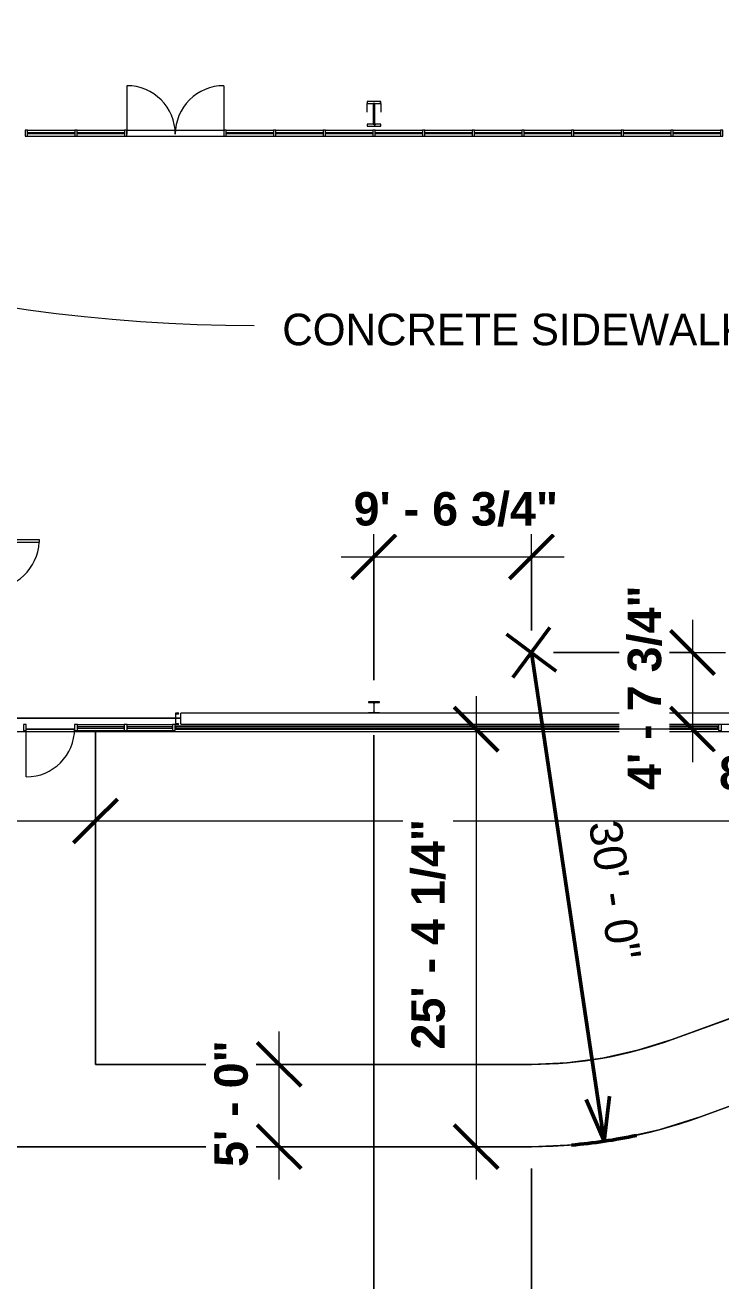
# Model space of a CAD drawing. Header units: inches. Extents: x 20001 to 27263, y -26025 to -18997.
# Drawn here: x 22832 to 23339, y -23201 to -22286 of the extents above; entities that cross this region are included whole.
import ezdxf

# ---------------------------------------------------------------- set-up
doc = ezdxf.new("R2010")
doc.units = ezdxf.units.IN
doc.header["$MEASUREMENT"] = 0
for name, color, linetype, lineweight in [('A-ANNO-DIMS', 211, 'Continuous', 9), ('A-ANNO-DIMS-256', 211, 'Continuous', 9), ('A-DOOR', 31, 'Continuous', 13), ('A-FLOR', 192, 'Continuous', 13), ('A-GLAZ-CURT', 52, 'Continuous', 13), ('A-GLAZ-CWMG', 51, 'Continuous', 13), ('A-SITE-ROAD', 130, 'Continuous', 13), ('A-SITE-SWLK', 140, 'Continuous', 13), ('A-WALL', 113, 'Continuous', 13), ('C-TOPO', 7, 'Continuous', 13), ('G-ANNO-TEXT', 231, 'Continuous', 9), ('L-SITE-WALL', 31, 'Continuous', 13), ('S-BEAM', 12, 'Continuous', 13), ('S-COLS', 52, 'Continuous', 13)]:
    doc.layers.add(name, color=color, linetype=linetype, lineweight=lineweight)
doc.styles.add('Arial_2', font='arial.ttf', dxfattribs={"height": 23.60479})
doc.styles.add('Arial_B', font='arialbd.ttf', dxfattribs={"height": 24.354149})
doc.styles.add('Century Gothic', font='GOTHIC.TTF', dxfattribs={"height": 22.993789})
doc.dimstyles.new('Arrow_-_3_32__Arial_1', dxfattribs={"dimscale": 12, "dimtxt": 24, "dimasz": 2.666667, "dimexe": 2, "dimexo": 0, "dimgap": 1.333333, "dimtad": 1, "dimjust": 3, "dimdec": 4, "dimrnd": 0.0625, "dimzin": 1, "dimdsep": 46, "dimlunit": 4, "dimtxsty": 'Arial_2', "dimblk1": 'OPEN30', "dimblk2": 'OPEN30', "dimsah": 1, "dimcen": 0.09, "dimazin": 0, "dimtfac": 1, "dimtdec": 4, "dimtix": 1, "dimtmove": 0, "dimatfit": 2, "dimfxl": 1, "dimtvp": 1, "dimtfill": 1, "dimfrac": 2, "dimtolj": 1, "dimtzin": 0, "dimlwd": 50, "dimlwe": 50, "dimarcsym": 2})
doc.dimstyles.new('OD_Dimension_-_1_4__Tol__1', dxfattribs={"dimscale": 12, "dimtxt": 24, "dimasz": 2.666667, "dimexe": 2, "dimexo": 1.333333, "dimgap": 1.333333, "dimtad": 1, "dimrnd": 0.25, "dimzin": 1, "dimdsep": 46, "dimlunit": 4, "dimtxsty": 'Arial_B', "dimblk1": 'OBLIQUE', "dimblk2": 'OBLIQUE', "dimsah": 1, "dimcen": 0.09, "dimdle": 2, "dimazin": 0, "dimtfac": 1, "dimtdec": 4, "dimtix": 1, "dimtmove": 0, "dimatfit": 3, "dimfxl": 1, "dimtvp": 1, "dimtfill": 1, "dimfrac": 2, "dimtolj": 1, "dimtzin": 0, "dimlwd": 13, "dimlwe": 13, "dimarcsym": 2})
doc.dimstyles.new('OD_Dimension_-_1_4__Tol__2', dxfattribs={"dimscale": 12, "dimtxt": 24, "dimasz": 2.666667, "dimexe": 2, "dimexo": 1.333333, "dimgap": 1.333333, "dimtad": 1, "dimrnd": 0.25, "dimzin": 1, "dimdsep": 46, "dimlunit": 4, "dimtxsty": 'Arial_B', "dimblk1": 'OBLIQUE', "dimblk2": 'OBLIQUE', "dimsah": 1, "dimcen": 0.09, "dimdle": 2, "dimazin": 0, "dimtfac": 1, "dimtdec": 4, "dimtix": 1, "dimtmove": 0, "dimatfit": 3, "dimfxl": 1, "dimtvp": 1, "dimtfill": 1, "dimfrac": 2, "dimtolj": 1, "dimtzin": 0, "dimlwd": 13, "dimlwe": 13, "dimarcsym": 2})

# ---------------------------------------------------------------- blocks, each defined once
blk = doc.blocks.new('Struct_Xcel_Sports Complex_rvt-1-Site Plan - Phase 1')
at = {"layer": 'A-FLOR', "color": 7}
for p, q in [((22941.27, -22790.8), (22810.7, -22790.8)), ((22945.27, -22790.8), (22941.57, -22790.8))]:
    blk.add_line(p, q, dxfattribs=at)
at = {"layer": 'L-SITE-WALL', "color": 7}
for p, q in [((22810.7, -22790.8), (22941.27, -22790.8)), ((22941.57, -22790.8), (22945.27, -22790.8)), ((22867.77, -22798.8), (22832.58, -22798.8)), ((23337.08, -22798.8), (22941.02, -22798.8))]:
    blk.add_line(p, q, dxfattribs=at)
blk = doc.blocks.new('W-Wide Flange-Column - B2_E-1389165-Site Plan - Phase 1')
at = {"layer": 'S-COLS', "lineweight": 9}
h = blk.add_hatch(dxfattribs=at)
h.set_pattern_fill('FP_1', color=256, style=0, pattern_type=2)
h.set_pattern_definition([(225, (23085.89, -22783.178), (25.342707, -25.342707), []), (225, (23085.89, -22821.578), (25.342707, -25.342707), [])])
h.paths.add_polyline_path([(4, 4.12), (-4, 4.12), (-4, 3.69), (-0.84, 3.69), (-0.35, 3.49), (-0.14, 3), (-0.14, -3), (-0.35, -3.49), (-0.84, -3.69), (-4, -3.69), (-4, -4.12), (4, -4.12), (4, -3.69), (0.84, -3.69), (0.35, -3.49), (0.14, -3), (0.14, 3), (0.35, 3.49), (0.84, 3.69), (4, 3.69)], flags=0)
at = {"layer": 'S-COLS', "lineweight": 15}
for p, q in [((-4, 4.12), (-4, 3.69)), ((-4, 3.69), (-0.84, 3.69)), ((-0.14, 3), (-0.14, -3)), ((0.14, -3), (0.14, 3)), ((0.84, 3.69), (4, 3.69)), ((4, 3.69), (4, 4.12)), ((-0.84, -3.69), (-4, -3.69)), ((-4, -3.69), (-4, -4.12)), ((-4, -4.12), (4, -4.12)), ((4, -3.69), (0.84, -3.69)), ((4, -4.12), (4, -3.69))]:
    blk.add_line(p, q, dxfattribs=at)
for centre, start, end in [((-0.84, 3), 0, 90), ((0.84, 3), 90, 180), ((-0.84, -3), 270, 0), ((0.84, -3), 180, 270)]:
    blk.add_arc(centre, 0.691, start, end, dxfattribs=at)
blk = doc.blocks.new('columns and girder2 - one-V31-Site Plan - Phase 1')
at = {"layer": 'S-BEAM', "lineweight": 9}
h = blk.add_hatch(dxfattribs=at)
h.set_pattern_fill('FP_26', color=256, style=0, pattern_type=2)
h.set_pattern_definition([(225, (23085.89, -22360.053), (25.342707, -25.342707), []), (225, (23085.89, -22398.453), (25.342707, -25.342707), [])])
h.paths.add_polyline_path([(5, -0.5), (-5, -0.5), (-5, -2), (5, -2)], flags=0)
h.paths.add_polyline_path([(-5, -17.03), (-5, -18.55), (5, -18.55), (5, -17.03)], flags=0)
h.paths.add_polyline_path([(5, -1204.89), (-5, -1204.89), (-5, -1206.4), (5, -1206.4)], flags=0)
h.paths.add_polyline_path([(5, -1224.25), (-5, -1224.25), (-5, -1225), (5, -1225)], flags=0)
at = {"layer": 'S-BEAM', "lineweight": 15}
for p, q in [((5, -0.5), (-5, -0.5)), ((-5, -0.5), (-5, -2)), ((-5, -2), (5, -2)), ((0.62, -2), (-0.63, -2)), ((-0.63, -2), (-0.63, -17.03)), ((0.62, -17.03), (0.62, -2)), ((5, -2), (5, -0.5)), ((5, -17.03), (-5, -17.03)), ((-5, -17.03), (-5, -18.55)), ((-0.63, -17.03), (0.62, -17.03)), ((5, -18.55), (5, -17.03)), ((-5, -18.55), (5, -18.55))]:
    blk.add_line(p, q, dxfattribs=at)
at = {"layer": 'S-BEAM'}
for p, q in [((-5, -17.03), (-5, -10.69)), ((5, -10.69), (5, -17.03))]:
    blk.add_line(p, q, dxfattribs=at)
blk = doc.blocks.new('Rectangular Mullion - Exterior 2_ x 4_5_-1142353-Site Plan - Phase 1')
at = {"layer": 'A-GLAZ-CWMG'}
for p, q in [((0, 1.5), (-2, 1.5)), ((-2, 1.5), (-2, -3)), ((0, -3), (0, 1.5)), ((-2, -3), (0, -3))]:
    blk.add_line(p, q, dxfattribs=at)
blk = doc.blocks.new('System Panel - INSULATED LOW-E GLAZING _SEE ELEVATIONS FOR U-FACTOR_ SHGC_ _ LT_-1142335-Site Plan - Phase 1')
at = {"layer": 'A-GLAZ-CURT', "lineweight": 9}
for p, q in [((16.53125, -0.25), (-16.53125, -0.25)), ((-16.53125, -0.25), (-16.53125, -1.25)), ((-16.53125, -1.25), (16.53125, -1.25)), ((16.53125, -1.25), (16.53125, -0.25))]:
    blk.add_line(p, q, dxfattribs=at)
at = {"layer": 'A-GLAZ-CURT'}
for p, q in [((-16.53125, -1.25), (-16.53125, -0.25)), ((16.53125, -0.25), (-16.53125, -0.25)), ((-16.53125, -1.25), (16.53125, -1.25)), ((16.53125, -0.25), (16.53125, -1.25))]:
    blk.add_line(p, q, dxfattribs=at)
blk = doc.blocks.new('System Panel - INSULATED LOW-E GLAZING _SEE ELEVATIONS FOR U-FACTOR_ SHGC_ _ LT_-827433-Site Plan - Phase 1')
at = {"layer": 'A-GLAZ-CURT', "lineweight": 9}
for p, q in [((17.09375, -0.25), (-17.09375, -0.25)), ((-17.09375, -0.25), (-17.09375, -1.25)), ((-17.09375, -1.25), (17.09375, -1.25)), ((17.09375, -1.25), (17.09375, -0.25))]:
    blk.add_line(p, q, dxfattribs=at)
at = {"layer": 'A-GLAZ-CURT'}
for p, q in [((-17.09375, -1.25), (-17.09375, -0.25)), ((17.09375, -0.25), (-17.09375, -0.25)), ((-17.09375, -1.25), (17.09375, -1.25)), ((17.09375, -0.25), (17.09375, -1.25))]:
    blk.add_line(p, q, dxfattribs=at)
blk = doc.blocks.new('Door_Single_Storefront - one-1371403-Site Plan - Phase 1')
at = {"layer": 'A-DOOR'}
blk.add_line((-17.59375, -35.1875), (-17.59375, 0), dxfattribs=at)
blk.add_arc((-17.59375, 0), 35.1875, 270, 0, dxfattribs=at)
blk = doc.blocks.new('Rectangular Mullion - Exterior 2_ x 4_5_-1135321-Site Plan - Phase 1')
at = {"layer": 'A-GLAZ-CWMG'}
for p, q in [((22278.7, -22795.43), (22311.77, -22795.43)), ((22278.7, -22799.93), (22311.77, -22799.93))]:
    blk.add_line(p, q, dxfattribs=at)
blk = doc.blocks.new('Rectangular Mullion - Exterior 2_ x 4_5_-1305167-Site Plan - Phase 1')
at = {"layer": 'A-GLAZ-CWMG'}
for p, q in [((22869.77, -22795.43), (22903.95, -22795.43)), ((22869.77, -22799.93), (22903.95, -22799.93))]:
    blk.add_line(p, q, dxfattribs=at)
blk = doc.blocks.new('Rectangular Mullion - Exterior 2_ x 4_5_-1142382-Site Plan - Phase 1')
at = {"layer": 'A-GLAZ-CWMG'}
for p, q in [((0, 3), (-2, 3)), ((-2, 3), (-2, -1.5)), ((0, -1.5), (0, 3)), ((-2, -1.5), (0, -1.5))]:
    blk.add_line(p, q, dxfattribs=at)
blk = doc.blocks.new('Rectangular Mullion - Exterior 2_ x 4_5_-827464-Site Plan - Phase 1')
at = {"layer": 'A-GLAZ-CWMG'}
for p, q in [((-1, 3), (1, 3)), ((-1, -1.5), (-1, 3)), ((1, 3), (1, -1.5)), ((1, -1.5), (-1, -1.5))]:
    blk.add_line(p, q, dxfattribs=at)
blk = doc.blocks.new('System Panel - Interior Glazing-1220293-Site Plan - Phase 1')
at = {"layer": 'A-GLAZ-CURT', "lineweight": 9}
for p, q in [((17.21875, -0.5625), (-17.21875, -0.5625)), ((-17.21875, -0.5625), (-17.21875, -0.9375)), ((-17.21875, -0.9375), (17.21875, -0.9375)), ((17.21875, -0.9375), (17.21875, -0.5625))]:
    blk.add_line(p, q, dxfattribs=at)
blk = doc.blocks.new('Door_Single_Storefront - one-1970956-Site Plan - Phase 1')
at = {"layer": 'A-DOOR'}
blk.add_line((-17.65625, -35.3125), (-17.65625, 0), dxfattribs=at)
blk.add_arc((-17.65625, 0), 35.3125, 270, 0, dxfattribs=at)
blk = doc.blocks.new('Door_Single_Storefront - one-1970957-Site Plan - Phase 1')
at = {"layer": 'A-DOOR'}
blk.add_line((-17.65625, 35.3125), (-17.65625, 0), dxfattribs=at)
blk.add_arc((-17.65625, 0), 35.3125, 360, 90, dxfattribs=at)
blk = doc.blocks.new('Rectangular Mullion - Interior 1_75_ x 4_5_-1179494-Site Plan - Phase 1')
at = {"layer": 'A-GLAZ-CWMG'}
for p, q in [((24570.45, -22362.3), (24604.89, -22362.3)), ((24570.45, -22366.8), (24604.89, -22366.8))]:
    blk.add_line(p, q, dxfattribs=at)
blk = doc.blocks.new('Rectangular Mullion - Interior 1_75_ x 4_5_-1220290-Site Plan - Phase 1')
at = {"layer": 'A-GLAZ-CWMG'}
for p, q in [((-0.875, 3), (0.875, 3)), ((-0.875, -1.5), (-0.875, 3)), ((0.875, 3), (0.875, -1.5)), ((0.875, -1.5), (-0.875, -1.5))]:
    blk.add_line(p, q, dxfattribs=at)
blk = doc.blocks.new('Girt_C - 8_D-1665748-Site Plan - Phase 1')
at = {"layer": 'S-BEAM'}
for p, q in [((23949.89, -22787.3), (22945.27, -22787.3)), ((22945.27, -22787.49), (22945.27, -22787.3)), ((22945.27, -22795.12), (22945.27, -22787.49)), ((23949.89, -22787.3), (23949.89, -22787.49)), ((23949.89, -22787.49), (23949.89, -22795.12)), ((22945.27, -22795.3), (22945.27, -22795.12)), ((22945.27, -22795.3), (23949.89, -22795.3)), ((23949.89, -22795.12), (23949.89, -22795.3))]:
    blk.add_line(p, q, dxfattribs=at)
blk = doc.blocks.new('Single-Flush - 36_ x 84_-1972644-Site Plan - Phase 1')
at = {"layer": 'A-DOOR'}
for p, q in [((16, -3), (16, -39.01)), ((18, -3), (16, -3)), ((18, -3), (18, -39.01)), ((18, -39.01), (16, -39.01))]:
    blk.add_line(p, q, dxfattribs=at)
at = {"layer": 'A-DOOR', "lineweight": 9}
blk.add_arc((18, -3), 36.07, 180, 266.82115, dxfattribs=at)
blk = doc.blocks.new('Rectangular Mullion - Interior 1_75_ x 4_5_-1970954-Site Plan - Phase 1')
at = {"layer": 'A-GLAZ-CWMG'}
for p, q in [((22905.83, -22362.3), (22941.14, -22362.3)), ((22905.83, -22366.8), (22941.14, -22366.8))]:
    blk.add_line(p, q, dxfattribs=at)
blk = doc.blocks.new('Rectangular Mullion - Interior 1_75_ x 4_5_-1970955-Site Plan - Phase 1')
at = {"layer": 'A-GLAZ-CWMG'}
for p, q in [((22941.14, -22362.3), (22976.45, -22362.3)), ((22941.14, -22366.8), (22976.45, -22366.8))]:
    blk.add_line(p, q, dxfattribs=at)
blk = doc.blocks.new('DIMBLOCK40-Site Plan - Phase 1')
at = {"layer": 'A-ANNO-DIMS-256', "lineweight": 50}
for p, q in [((23187.14, -22761.27), (23214.07, -22724.9)), ((23218.79, -22756.55), (23182.42, -22729.62)), ((23200.61, -22743.09), (23253.67, -23099.15)), ((23253.67, -23099.15), (23257.43, -23066.24)), ((23253.67, -23099.15), (23240.47, -23068.77))]:
    blk.add_line(p, q, dxfattribs=at)
blk.add_arc((23200.61, -22743.09), 360, 274.65588, 282.29532, dxfattribs=at)
at = {"layer": 'A-ANNO-DIMS-256', "color": 0, "lineweight": 50, "insert": (23265.74, -22863.85), "char_height": 23.605, "width": 122.2892, "attachment_point": 1, "rotation": 278.4756, "line_spacing_factor": 0.938532, "style": 'Arial_2', "bg_fill": 3, "box_fill_scale": 1.25, "bg_fill_color": 0, "bg_fill_transparency": 0}
blk.add_mtext('30\' - 0"', dxfattribs=at)
blk = doc.blocks.new('_Open30')
at = {"color": 0, "linetype": 'ByBlock', "lineweight": -2}
for p, q in [((-1, 0.268), (0, 0)), ((0, 0), (-1, -0.268)), ((0, 0), (-1, 0))]:
    blk.add_line(p, q, dxfattribs=at)
blk = doc.blocks.new('DIMBLOCK70-Site Plan - Phase 1')
at = {"layer": 'A-ANNO-DIMS-256', "lineweight": 13}
for p, q in [((22058.14, -22806.8), (22058.14, -22889.77)), ((22058.14, -22865.77), (22058.14, -22806.8)), ((22058.14, -22865.77), (22883.02, -22865.77)), ((22883.02, -22859.15), (22883.02, -22889.77)), ((22883.02, -22865.77), (22883.02, -22859.15))]:
    blk.add_line(p, q, dxfattribs=at)
at = {"layer": 'A-ANNO-DIMS-256', "lineweight": 50}
for p, q in [((22058.14, -22865.77), (22074.14, -22849.77)), ((22883.02, -22865.77), (22899.02, -22849.77)), ((22058.14, -22865.77), (22042.14, -22881.77)), ((22883.02, -22865.77), (22867.02, -22881.77))]:
    blk.add_line(p, q, dxfattribs=at)
at = {"layer": 'A-ANNO-DIMS-256', "color": 0, "lineweight": 13, "insert": (22389.24, -22818.56), "char_height": 24.3541, "width": 195.2, "attachment_point": 1, "line_spacing_factor": 0.938532, "style": 'Arial_B', "bg_fill": 3, "box_fill_scale": 1.25, "bg_fill_color": 0, "bg_fill_transparency": 0}
blk.add_mtext('68\' - 8 3/4"', dxfattribs=at)
blk = doc.blocks.new('_Oblique')
at = {"color": 0, "linetype": 'ByBlock', "lineweight": -2}
blk.add_line((-0.5, -0.5), (0.5, 0.5), dxfattribs=at)
blk = doc.blocks.new('DIMBLOCK71-Site Plan - Phase 1')
at = {"layer": 'A-ANNO-DIMS-256', "lineweight": 50}
for p, q in [((22883.02, -22865.77), (22899.02, -22849.77)), ((23954.27, -22865.77), (23970.27, -22849.77)), ((22883.02, -22865.77), (22867.02, -22881.77)), ((23954.27, -22865.77), (23938.27, -22881.77))]:
    blk.add_line(p, q, dxfattribs=at)
at = {"layer": 'A-ANNO-DIMS-256', "lineweight": 13}
for p, q in [((22883.02, -22859.15), (22883.02, -22889.77)), ((22883.02, -22865.77), (22883.02, -22859.15)), ((22883.02, -22865.77), (23954.27, -22865.77)), ((23954.27, -22859.15), (23954.27, -22889.77)), ((23954.27, -22865.77), (23954.27, -22859.15))]:
    blk.add_line(p, q, dxfattribs=at)
at = {"layer": 'A-ANNO-DIMS-256', "color": 0, "lineweight": 13, "insert": (23337.31, -22818.56), "char_height": 24.3541, "width": 195.2, "attachment_point": 1, "line_spacing_factor": 0.938532, "style": 'Arial_B', "bg_fill": 3, "box_fill_scale": 1.25, "bg_fill_color": 0, "bg_fill_transparency": 0}
blk.add_mtext('89\' - 3 1/4"', dxfattribs=at)
blk = doc.blocks.new('DIMBLOCK107-Site Plan - Phase 1')
at = {"layer": 'A-ANNO-DIMS-256', "lineweight": 50}
for p, q in [((23160.35, -22798.8), (23144.35, -22782.8)), ((23160.35, -22798.8), (23176.35, -22814.8)), ((23160.35, -23103.09), (23144.35, -23087.09)), ((23160.35, -23103.09), (23176.35, -23119.09))]:
    blk.add_line(p, q, dxfattribs=at)
at = {"layer": 'A-ANNO-DIMS-256', "lineweight": 13}
for p, q in [((23160.35, -22774.8), (23160.35, -23127.09)), ((23166.98, -22798.8), (23136.35, -22798.8)), ((23160.35, -22798.8), (23166.98, -22798.8)), ((23166.98, -23103.09), (23136.35, -23103.09)), ((23160.35, -23103.09), (23166.98, -23103.09))]:
    blk.add_line(p, q, dxfattribs=at)
at = {"layer": 'A-ANNO-DIMS-256', "color": 0, "lineweight": 13, "insert": (23113.14, -23032.28), "char_height": 24.3541, "width": 195.2, "attachment_point": 1, "rotation": 90, "line_spacing_factor": 0.938532, "style": 'Arial_B', "bg_fill": 3, "box_fill_scale": 1.25, "bg_fill_color": 0, "bg_fill_transparency": 0}
blk.add_mtext('25\' - 4 1/4"', dxfattribs=at)
blk = doc.blocks.new('DIMBLOCK111-Site Plan - Phase 1')
at = {"layer": 'A-ANNO-DIMS-256', "lineweight": 13}
for p, q in [((23085.89, -22763.05), (23085.89, -22649.34)), ((23200.61, -22727.09), (23200.61, -22649.34)), ((23061.89, -22673.34), (23224.61, -22673.34)), ((23085.89, -22673.34), (23085.89, -22763.05)), ((23200.61, -22673.34), (23200.61, -22727.09))]:
    blk.add_line(p, q, dxfattribs=at)
at = {"layer": 'A-ANNO-DIMS-256', "lineweight": 50}
for p, q in [((23085.89, -22673.34), (23101.89, -22657.34)), ((23200.61, -22673.34), (23216.61, -22657.34)), ((23085.89, -22673.34), (23069.89, -22689.34)), ((23200.61, -22673.34), (23184.61, -22689.34))]:
    blk.add_line(p, q, dxfattribs=at)
at = {"layer": 'A-ANNO-DIMS-256', "color": 0, "lineweight": 13, "insert": (23071.06, -22626.13), "char_height": 24.3541, "width": 173.2571, "attachment_point": 1, "line_spacing_factor": 0.938532, "style": 'Arial_B', "bg_fill": 3, "box_fill_scale": 1.25, "bg_fill_color": 0, "bg_fill_transparency": 0}
blk.add_mtext('9\' - 6 3/4"', dxfattribs=at)
blk = doc.blocks.new('DIMBLOCK112-Site Plan - Phase 1')
at = {"layer": 'A-ANNO-DIMS-256', "lineweight": 13}
for p, q in [((23318, -22719.09), (23318, -22822.8)), ((23216.61, -22743.09), (23342, -22743.09)), ((23318, -22743.09), (23216.61, -22743.09)), ((23324.63, -22798.8), (23294, -22798.8)), ((23318, -22798.8), (23324.63, -22798.8))]:
    blk.add_line(p, q, dxfattribs=at)
at = {"layer": 'A-ANNO-DIMS-256', "lineweight": 50}
for p, q in [((23318, -22743.09), (23302, -22727.09)), ((23318, -22743.09), (23334, -22759.09)), ((23318, -22798.8), (23302, -22782.8)), ((23318, -22798.8), (23334, -22814.8))]:
    blk.add_line(p, q, dxfattribs=at)
at = {"layer": 'A-ANNO-DIMS-256', "color": 0, "lineweight": 13, "insert": (23270.79, -22843.13), "char_height": 24.3541, "width": 173.2571, "attachment_point": 1, "rotation": 90, "line_spacing_factor": 0.938532, "style": 'Arial_B', "bg_fill": 3, "box_fill_scale": 1.25, "bg_fill_color": 0, "bg_fill_transparency": 0}
blk.add_mtext('4\' - 7 3/4"', dxfattribs=at)
blk = doc.blocks.new('DIMBLOCK114-Site Plan - Phase 1')
at = {"layer": 'A-ANNO-DIMS-256', "lineweight": 13}
for p, q in [((23085.89, -22803.3), (23085.89, -23335.99)), ((23085.89, -23311.99), (23085.89, -22803.3)), ((23200.61, -23119.09), (23200.61, -23335.99)), ((23200.61, -23311.99), (23200.61, -23119.09)), ((23061.89, -23311.99), (23224.61, -23311.99))]:
    blk.add_line(p, q, dxfattribs=at)
at = {"layer": 'A-ANNO-DIMS-256', "lineweight": 50}
for p, q in [((23085.89, -23311.99), (23101.89, -23295.99)), ((23200.61, -23311.99), (23216.61, -23295.99)), ((23085.89, -23311.99), (23069.89, -23327.99)), ((23200.61, -23311.99), (23184.61, -23327.99))]:
    blk.add_line(p, q, dxfattribs=at)
at = {"layer": 'A-ANNO-DIMS-256', "color": 0, "lineweight": 13, "insert": (23071.06, -23264.78), "char_height": 24.3541, "width": 173.2571, "attachment_point": 1, "line_spacing_factor": 0.938532, "style": 'Arial_B', "bg_fill": 3, "box_fill_scale": 1.25, "bg_fill_color": 0, "bg_fill_transparency": 0}
blk.add_mtext('9\' - 6 3/4"', dxfattribs=at)
blk = doc.blocks.new('DIMBLOCK115-Site Plan - Phase 1')
at = {"layer": 'A-ANNO-DIMS-256', "lineweight": 13}
for p, q in [((23016.8, -23127.09), (23016.8, -23019.09)), ((23010.17, -23043.09), (23040.8, -23043.09)), ((23016.8, -23043.09), (23010.17, -23043.09)), ((23010.17, -23103.09), (23040.8, -23103.09)), ((23016.8, -23103.09), (23010.17, -23103.09))]:
    blk.add_line(p, q, dxfattribs=at)
at = {"layer": 'A-ANNO-DIMS-256', "lineweight": 50}
for p, q in [((23016.8, -23043.09), (23000.8, -23027.09)), ((23016.8, -23043.09), (23032.8, -23059.09)), ((23016.8, -23103.09), (23000.8, -23087.09)), ((23016.8, -23103.09), (23032.8, -23119.09))]:
    blk.add_line(p, q, dxfattribs=at)
at = {"layer": 'A-ANNO-DIMS-256', "color": 0, "lineweight": 13, "insert": (22969.59, -23117.85), "char_height": 24.354, "width": 107.4286, "attachment_point": 1, "rotation": 90, "line_spacing_factor": 0.938532, "style": 'Arial_B', "bg_fill": 3, "box_fill_scale": 1.25, "bg_fill_color": 0, "bg_fill_transparency": 0}
blk.add_mtext('5\' - 0"', dxfattribs=at)

msp = doc.modelspace()

# ---------------------------------------------------------------- hatches: boundary and pattern name
at = {"layer": 'S-COLS', "lineweight": 9}
h = msp.add_hatch(dxfattribs=at)
h.set_pattern_fill('FP_8', color=256, style=0, pattern_type=2)
h.set_pattern_definition([(45, (0, 0), (-25.342707, 25.342707), []), (45, (0, 38.4), (-25.342707, 25.342707), [])])
h.paths.add_polyline_path([(22943.60523, -22795.30281), (22943.491, -22795.02704), (22943.21523, -22794.91281), (22941.56823, -22794.65195), (22941.56823, -22787.95367), (22943.491, -22787.57858), (22943.60523, -22787.30281), (22941.26523, -22787.30281), (22941.26523, -22795.30281)], flags=0)

# ---------------------------------------------------------------- linework, layer by layer
at = {"layer": 'A-SITE-ROAD'}
for p, q in [((23323.73497, -23081.3749), (23627.84552, -22970.68771)), ((22031.23523, -23103.08555), (23200.60772, -23103.08555))]:
    msp.add_line(p, q, dxfattribs=at)
msp.add_arc((23200.60772, -22743.08555), 360, 270, 290, dxfattribs=at)
at = {"layer": 'A-SITE-SWLK'}
for p, q in [((22883.01523, -23043.08555), (22883.01523, -22799.92781)), ((23303.21376, -23024.99334), (23607.32431, -22914.30615)), ((22883.01523, -23043.08555), (23200.60772, -23043.08555))]:
    msp.add_line(p, q, dxfattribs=at)
msp.add_arc((23200.60772, -22743.08555), 300, 270, 290, dxfattribs=at)
at = {"layer": 'A-WALL', "lineweight": 25}
for p, q in [((23336.76523, -22796.90554), (22941.32773, -22796.90554)), ((22941.32773, -22796.90554), (22941.32773, -22798.48034)), ((22941.32773, -22798.48034), (23336.76523, -22798.48034)), ((23336.76523, -22798.48034), (23336.76523, -22796.90554))]:
    msp.add_line(p, q, dxfattribs=at)
at = {"layer": 'C-TOPO'}
for p, q in [((22941.26523, -22790.80225), (22810.70273, -22790.80225)), ((22945.26523, -22790.80225), (22941.56823, -22790.80225)), ((22832.57773, -22798.80322), (22867.76523, -22798.80322)), ((22867.76523, -22798.80322), (22832.57773, -22798.80322)), ((22883.01563, -22799.92781), (22883.01563, -23043.08496)), ((22883.01563, -23043.08496), (22883.01563, -22799.92781)), ((23303.21338, -23024.99268), (23607.32373, -22914.30615)), ((23607.32373, -22914.30615), (23303.21338, -23024.99268)), ((23627.84619, -22970.68799), (23323.73438, -23081.37451)), ((23323.73438, -23081.37451), (23627.84619, -22970.68799)), ((23278.25391, -23032.86328), (23303.21338, -23024.99268)), ((23303.21338, -23024.99268), (23278.25391, -23032.86328)), ((23226.75439, -23041.94385), (23252.70264, -23038.52783)), ((23252.70264, -23038.52783), (23226.75439, -23041.94385)), ((23252.70264, -23038.52783), (23278.25391, -23032.86328)), ((23278.25391, -23032.86328), (23252.70264, -23038.52783)), ((22883.01563, -23043.08496), (23200.6084, -23043.08496)), ((23200.6084, -23043.08496), (22883.01563, -23043.08496)), ((23200.6084, -23043.08496), (23226.75439, -23041.94385)), ((23226.75439, -23041.94385), (23200.6084, -23043.08496)), ((23323.73438, -23081.37451), (23293.78271, -23090.81836)), ((23293.78271, -23090.81836), (23323.73438, -23081.37451)), ((23293.78271, -23090.81836), (23263.12061, -23097.6167)), ((23263.12061, -23097.6167), (23293.78271, -23090.81836)), ((23200.6084, -23103.08496), (22031.23535, -23103.08496)), ((22031.23535, -23103.08496), (23200.6084, -23103.08496)), ((23231.98389, -23101.71533), (23200.6084, -23103.08496)), ((23200.6084, -23103.08496), (23231.98389, -23101.71533)), ((23263.12061, -23097.6167), (23231.98389, -23101.71533)), ((23231.98389, -23101.71533), (23263.12061, -23097.6167))]:
    msp.add_line(p, q, dxfattribs=at)
at = {"layer": 'G-ANNO-TEXT', "color": 137}
msp.add_arc((22998.60686, -21315.20416), 1189.46784, 207.38657358, 270, dxfattribs=at)
at = {"layer": 'L-SITE-WALL'}
for p, q in [((25232.8238, -22800.80281), (22775.01523, -22800.80281)), ((22832.57773, -22798.80281), (22867.76523, -22798.80281)), ((22941.01523, -22798.80281), (23337.07773, -22798.80281))]:
    msp.add_line(p, q, dxfattribs=at)
at = {"layer": 'S-COLS', "lineweight": 15}
for p, q in [((22943.60523, -22787.30281), (22941.26523, -22787.30281)), ((22941.26523, -22787.30281), (22941.26523, -22795.30281)), ((22941.56823, -22787.95367), (22943.21523, -22787.69281)), ((22941.56823, -22794.65195), (22941.56823, -22787.95367)), ((22941.26523, -22795.30281), (22943.60523, -22795.30281)), ((22943.21523, -22794.91281), (22941.56823, -22794.65195))]:
    msp.add_line(p, q, dxfattribs=at)
for centre, start, end in [((22943.21523, -22787.30281), 270, 0), ((22943.21523, -22795.30281), 0, 90)]:
    msp.add_arc(centre, 0.39, start, end, dxfattribs=at)

# ---------------------------------------------------------------- block references
at = {"layer": 'A-DOOR'}
for name, p in [('Door_Single_Storefront - one-1970957-Site Plan - Phase 1', (22923.48398, -22365.30281)), ('Door_Single_Storefront - one-1371403-Site Plan - Phase 1', (22850.17148, -22798.42781))]:
    msp.add_blockref(name, p, dxfattribs=at)
for name, p, rotation in [('Door_Single_Storefront - one-1970956-Site Plan - Phase 1', (22958.79648, -22365.30281), 180), ('Single-Flush - 36_ x 84_-1972644-Site Plan - Phase 1', (22803.01523, -22678.58406), 89.99999999999206)]:
    msp.add_blockref(name, p, dxfattribs=dict(at, rotation=rotation))
at = {"layer": 'A-GLAZ-CURT', "rotation": 180}
for name, p in [('System Panel - Interior Glazing-1220293-Site Plan - Phase 1', (22850.67148, -22365.30281)), ('System Panel - Interior Glazing-1220293-Site Plan - Phase 1', (22886.85898, -22365.30281)), ('System Panel - Interior Glazing-1220293-Site Plan - Phase 1', (22995.42148, -22365.30281)), ('System Panel - Interior Glazing-1220293-Site Plan - Phase 1', (23031.60898, -22365.30281)), ('System Panel - Interior Glazing-1220293-Site Plan - Phase 1', (23067.79648, -22365.30281)), ('System Panel - Interior Glazing-1220293-Site Plan - Phase 1', (23103.98398, -22365.30281)), ('System Panel - Interior Glazing-1220293-Site Plan - Phase 1', (23140.17148, -22365.30281)), ('System Panel - Interior Glazing-1220293-Site Plan - Phase 1', (23176.35898, -22365.30281)), ('System Panel - Interior Glazing-1220293-Site Plan - Phase 1', (23212.54648, -22365.30281)), ('System Panel - Interior Glazing-1220293-Site Plan - Phase 1', (23248.73398, -22365.30281)), ('System Panel - Interior Glazing-1220293-Site Plan - Phase 1', (23284.92148, -22365.30281)), ('System Panel - Interior Glazing-1220293-Site Plan - Phase 1', (23321.10898, -22365.30281)), ('System Panel - INSULATED LOW-E GLAZING _SEE ELEVATIONS FOR U-FACTOR_ SHGC_ _ LT_-827433-Site Plan - Phase 1', (22886.85898, -22798.42781)), ('System Panel - INSULATED LOW-E GLAZING _SEE ELEVATIONS FOR U-FACTOR_ SHGC_ _ LT_-1142335-Site Plan - Phase 1', (22922.48398, -22798.42781))]:
    msp.add_blockref(name, p, dxfattribs=at)
at = {"layer": 'A-GLAZ-CWMG', "extrusion": (0, 0, -1)}
for name, p in [('Rectangular Mullion - Interior 1_75_ x 4_5_-1220290-Site Plan - Phase 1', (-22832.57773, -22365.30281)), ('Rectangular Mullion - Interior 1_75_ x 4_5_-1220290-Site Plan - Phase 1', (-22868.76523, -22365.30281)), ('Rectangular Mullion - Interior 1_75_ x 4_5_-1220290-Site Plan - Phase 1', (-22904.95273, -22365.30281)), ('Rectangular Mullion - Interior 1_75_ x 4_5_-1220290-Site Plan - Phase 1', (-22977.32773, -22365.30281)), ('Rectangular Mullion - Interior 1_75_ x 4_5_-1220290-Site Plan - Phase 1', (-23013.51523, -22365.30281)), ('Rectangular Mullion - Interior 1_75_ x 4_5_-1220290-Site Plan - Phase 1', (-23049.70273, -22365.30281)), ('Rectangular Mullion - Interior 1_75_ x 4_5_-1220290-Site Plan - Phase 1', (-23085.89023, -22365.30281)), ('Rectangular Mullion - Interior 1_75_ x 4_5_-1220290-Site Plan - Phase 1', (-23122.07773, -22365.30281)), ('Rectangular Mullion - Interior 1_75_ x 4_5_-1220290-Site Plan - Phase 1', (-23158.26523, -22365.30281)), ('Rectangular Mullion - Interior 1_75_ x 4_5_-1220290-Site Plan - Phase 1', (-23194.45273, -22365.30281)), ('Rectangular Mullion - Interior 1_75_ x 4_5_-1220290-Site Plan - Phase 1', (-23230.64023, -22365.30281)), ('Rectangular Mullion - Interior 1_75_ x 4_5_-1220290-Site Plan - Phase 1', (-23266.82773, -22365.30281)), ('Rectangular Mullion - Interior 1_75_ x 4_5_-1220290-Site Plan - Phase 1', (-23303.01523, -22365.30281)), ('Rectangular Mullion - Interior 1_75_ x 4_5_-1220290-Site Plan - Phase 1', (-23339.20273, -22365.30281)), ('Rectangular Mullion - Exterior 2_ x 4_5_-827464-Site Plan - Phase 1', (-22831.57773, -22798.42781)), ('Rectangular Mullion - Exterior 2_ x 4_5_-827464-Site Plan - Phase 1', (-22868.76523, -22798.42781)), ('Rectangular Mullion - Exterior 2_ x 4_5_-827464-Site Plan - Phase 1', (-22904.95273, -22798.42781))]:
    msp.add_blockref(name, p, dxfattribs=at)
at = {"layer": 'A-GLAZ-CWMG'}
for name, p in [('Rectangular Mullion - Interior 1_75_ x 4_5_-1179494-Site Plan - Phase 1', (-1737, 0)), ('Rectangular Mullion - Interior 1_75_ x 4_5_-1179494-Site Plan - Phase 1', (-1700.8125, 0)), ('Rectangular Mullion - Interior 1_75_ x 4_5_-1970954-Site Plan - Phase 1', (0, 0)), ('Rectangular Mullion - Interior 1_75_ x 4_5_-1970955-Site Plan - Phase 1', (0, 0)), ('Rectangular Mullion - Interior 1_75_ x 4_5_-1179494-Site Plan - Phase 1', (-1592.25, 0)), ('Rectangular Mullion - Interior 1_75_ x 4_5_-1179494-Site Plan - Phase 1', (-1556.0625, 0)), ('Rectangular Mullion - Interior 1_75_ x 4_5_-1179494-Site Plan - Phase 1', (-1519.875, 0)), ('Rectangular Mullion - Interior 1_75_ x 4_5_-1179494-Site Plan - Phase 1', (-1483.6875, 0)), ('Rectangular Mullion - Interior 1_75_ x 4_5_-1179494-Site Plan - Phase 1', (-1447.5, 0)), ('Rectangular Mullion - Interior 1_75_ x 4_5_-1179494-Site Plan - Phase 1', (-1411.3125, 0)), ('Rectangular Mullion - Interior 1_75_ x 4_5_-1179494-Site Plan - Phase 1', (-1375.125, 0)), ('Rectangular Mullion - Interior 1_75_ x 4_5_-1179494-Site Plan - Phase 1', (-1338.9375, 0)), ('Rectangular Mullion - Interior 1_75_ x 4_5_-1179494-Site Plan - Phase 1', (-1302.75, 0)), ('Rectangular Mullion - Interior 1_75_ x 4_5_-1179494-Site Plan - Phase 1', (-1266.5625, 0)), ('Rectangular Mullion - Exterior 2_ x 4_5_-1305167-Site Plan - Phase 1', (0, 0)), ('Rectangular Mullion - Exterior 2_ x 4_5_-1135321-Site Plan - Phase 1', (627.25, 0)), ('Rectangular Mullion - Exterior 2_ x 4_5_-1142382-Site Plan - Phase 1', (22941.01523, -22798.42781))]:
    msp.add_blockref(name, p, dxfattribs=at)
at = {"layer": 'A-GLAZ-CWMG', "rotation": 180}
msp.add_blockref('Rectangular Mullion - Exterior 2_ x 4_5_-1142353-Site Plan - Phase 1', (23337.07773, -22798.42781), dxfattribs=at)
at = {"layer": 'S-BEAM', "rotation": 180}
msp.add_blockref('columns and girder2 - one-V31-Site Plan - Phase 1', (23085.89023, -22360.05281), dxfattribs=at)
at = {"layer": 'S-BEAM'}
msp.add_blockref('Girt_C - 8_D-1665748-Site Plan - Phase 1', (0, 0), dxfattribs=at)
at = {"layer": 'S-COLS', "rotation": 180}
msp.add_blockref('W-Wide Flange-Column - B2_E-1389165-Site Plan - Phase 1', (23085.89023, -22783.17781), dxfattribs=at)

# ---------------------------------------------------------------- texts
at = {"layer": 'G-ANNO-TEXT', "color": 137, "insert": (23019.08686, -22496.1163), "char_height": 22.9937888, "width": 675.072, "attachment_point": 1, "line_spacing_factor": 0.984117, "style": 'Century Gothic', "bg_fill": 3, "box_fill_scale": 1.25, "bg_fill_color": 0, "bg_fill_transparency": 0}
msp.add_mtext('CONCRETE SIDEWALK (6" HIGH CURB)', dxfattribs=at)

# ---------------------------------------------------------------- next in the draw order: dimensions: what is measured, and where the dimension line sits
at = {"layer": 'A-ANNO-DIMS', "lineweight": 50}
dim = msp.add_radius_dim(center=(23200.60772, -22743.08555), mpoint=(23253.6675, -23099.15389), dimstyle='Arrow_-_3_32__Arial_1', override={"dimpost": '<>'}, dxfattribs=at)
dim.commit()
dim.dimension.update_dxf_attribs({"geometry": 'DIMBLOCK40-Site Plan - Phase 1', "text_midpoint": (23252.53296, -22901.15874)})
at = {"layer": 'A-ANNO-DIMS', "lineweight": 13}
dim = msp.add_linear_dim(base=(22883.0152253505, -22865.7747364549), p1=(22058.1402253517, -22790.8028103972), p2=(22883.0152253505, -22843.1473194569), dimstyle='OD_Dimension_-_1_4__Tol__1', override={"dimpost": '<>', "dimfxl": 826.534157}, dxfattribs=at)
dim.commit()
dim.dimension.update_dxf_attribs({"geometry": 'DIMBLOCK70-Site Plan - Phase 1', "text_midpoint": (22470.5777253511, -22837.1740393153)})
dim = msp.add_linear_dim(base=(23016.80026, -23043.08555), p1=(22994.17284, -23103.08555), p2=(22994.17284, -23043.08555), angle=90, dimstyle='OD_Dimension_-_1_4__Tol__1', override={"dimpost": '<>', "dimfxl": 60}, dxfattribs=at)
dim.commit()
dim.dimension.update_dxf_attribs({"geometry": 'DIMBLOCK115-Site Plan - Phase 1', "text_midpoint": (22988.36569, -23073.08555)})

# ---------------------------------------------------------------- next in the draw order: dimensions: what is measured, and where the dimension line sits
dim = msp.add_linear_dim(base=(23954.26523, -22865.77474), p1=(22883.01523, -22843.14732), p2=(23954.26523, -22843.14732), dimstyle='OD_Dimension_-_1_4__Tol__1', override={"dimpost": '<>', "dimfxl": 1071.25}, dxfattribs=at)
dim.commit()
dim.dimension.update_dxf_attribs({"geometry": 'DIMBLOCK71-Site Plan - Phase 1', "text_midpoint": (23418.64023, -22837.17404)})

# ---------------------------------------------------------------- next in the draw order: dimensions: what is measured, and where the dimension line sits
dim = msp.add_linear_dim(base=(23160.35141, -23103.08555), p1=(23182.97882, -22798.80281), p2=(23182.97882, -23103.08555), angle=90, dimstyle='OD_Dimension_-_1_4__Tol__1', override={"dimpost": '<>', "dimfxl": 304.282743}, dxfattribs=at)
dim.commit()
dim.dimension.update_dxf_attribs({"geometry": 'DIMBLOCK107-Site Plan - Phase 1', "text_midpoint": (23131.75902, -22950.94418)})

# ---------------------------------------------------------------- next in the draw order: dimensions: what is measured, and where the dimension line sits
dim = msp.add_linear_dim(base=(23200.60772, -22673.34028), p1=(23085.89023, -22779.05281), p2=(23200.60772, -22743.08555), dimstyle='OD_Dimension_-_1_4__Tol__2', override={"dimpost": '<>', "dimfxl": 120.223737}, dxfattribs=at)
dim.commit()
dim.dimension.update_dxf_attribs({"geometry": 'DIMBLOCK111-Site Plan - Phase 1', "text_midpoint": (23143.24897, -22644.73958)})

# ---------------------------------------------------------------- next in the draw order: dimensions: what is measured, and where the dimension line sits
dim = msp.add_linear_dim(base=(23318.00028, -22798.80281), p1=(23200.60772, -22743.08555), p2=(23340.6277, -22798.80281), angle=90, dimstyle='OD_Dimension_-_1_4__Tol__1', override={"dimpost": '<>', "dimfxl": 150.698399}, dxfattribs=at)
dim.commit()
dim.dimension.update_dxf_attribs({"geometry": 'DIMBLOCK112-Site Plan - Phase 1', "text_midpoint": (23289.40789, -22770.94418)})

# ---------------------------------------------------------------- next in the draw order: dimensions: what is measured, and where the dimension line sits
dim = msp.add_linear_dim(base=(23200.60772, -23311.98958), p1=(23085.89023, -22787.30281), p2=(23200.60772, -23103.08555), dimstyle='OD_Dimension_-_1_4__Tol__2', override={"dimpost": '<>', "dimfxl": 335.97447}, dxfattribs=at)
dim.commit()
dim.dimension.update_dxf_attribs({"geometry": 'DIMBLOCK114-Site Plan - Phase 1', "text_midpoint": (23143.24897, -23283.38888)})

# ---------------------------------------------------------------- next in the draw order: block references
at = {"lineweight": 5}
msp.add_blockref('Struct_Xcel_Sports Complex_rvt-1-Site Plan - Phase 1', (0, 0), dxfattribs=at)

doc.saveas('drawing.dxf')
